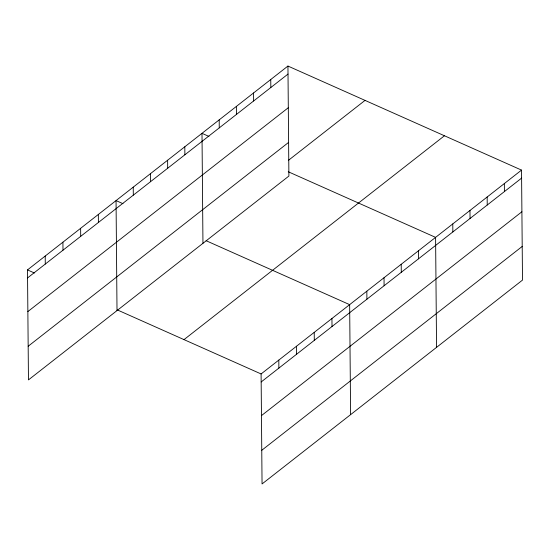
<?xml version="1.0" encoding="UTF-8"?>
<svg xmlns="http://www.w3.org/2000/svg" width="550" height="550" viewBox="0 0 550 550"><rect width="100%" height="100%" fill="white"/><g stroke="black" fill="none" stroke-linecap="round" stroke-linejoin="round"><path stroke-width="0.82" d="M287.946 66.055L288.901 176.048L28.462 379.899L27.5 269.906L287.946 66.055L521.538 170.101L522.5 280.094L262.054 483.945L261.099 373.952L521.538 170.101M27.569 277.922L288.014 74.064M27.864 311.575L288.31 107.718M28.167 346.246L288.613 142.395M288.337 160.414L365.028 100.389M184.009 339.618L444.455 135.761M261.168 381.968L521.613 178.111M261.456 415.621L521.902 211.764M261.759 450.292L522.204 246.441M208.938 136.414L201.994 133.327L202.957 243.32M288.248 171.744L435.593 237.373L436.556 347.366M122.987 203.686L116.05 200.599L117.012 310.592M206.119 240.714L349.649 304.645L350.604 414.638M27.5 269.906L34.437 272.999M117.569 310.028L261.099 373.952M504.35 183.556L504.419 191.565M487.163 197.01L487.231 205.019M469.975 210.464L470.044 218.474M452.781 223.919L452.849 231.928M418.406 250.827L418.474 258.837M401.218 264.282L401.287 272.291M384.024 277.736L384.092 285.746M366.836 291.191L366.905 299.2M331.939 318.505L332.007 326.521M314.229 332.365L314.298 340.381M296.519 346.232L296.587 354.241M278.809 360.092L278.877 368.108M270.758 79.509L270.827 87.519M253.564 92.964L253.633 100.973M236.376 106.418L236.445 114.427M219.189 119.873L219.258 127.882M184.807 146.781L184.876 154.791M167.619 160.236L167.688 168.245M150.432 173.69L150.501 181.699M133.238 187.144L133.313 195.154M98.34 214.459L98.409 222.475M80.63 228.319L80.699 236.335M62.92 242.186L62.989 250.195M45.21 256.046L45.279 264.062"/></g></svg>
